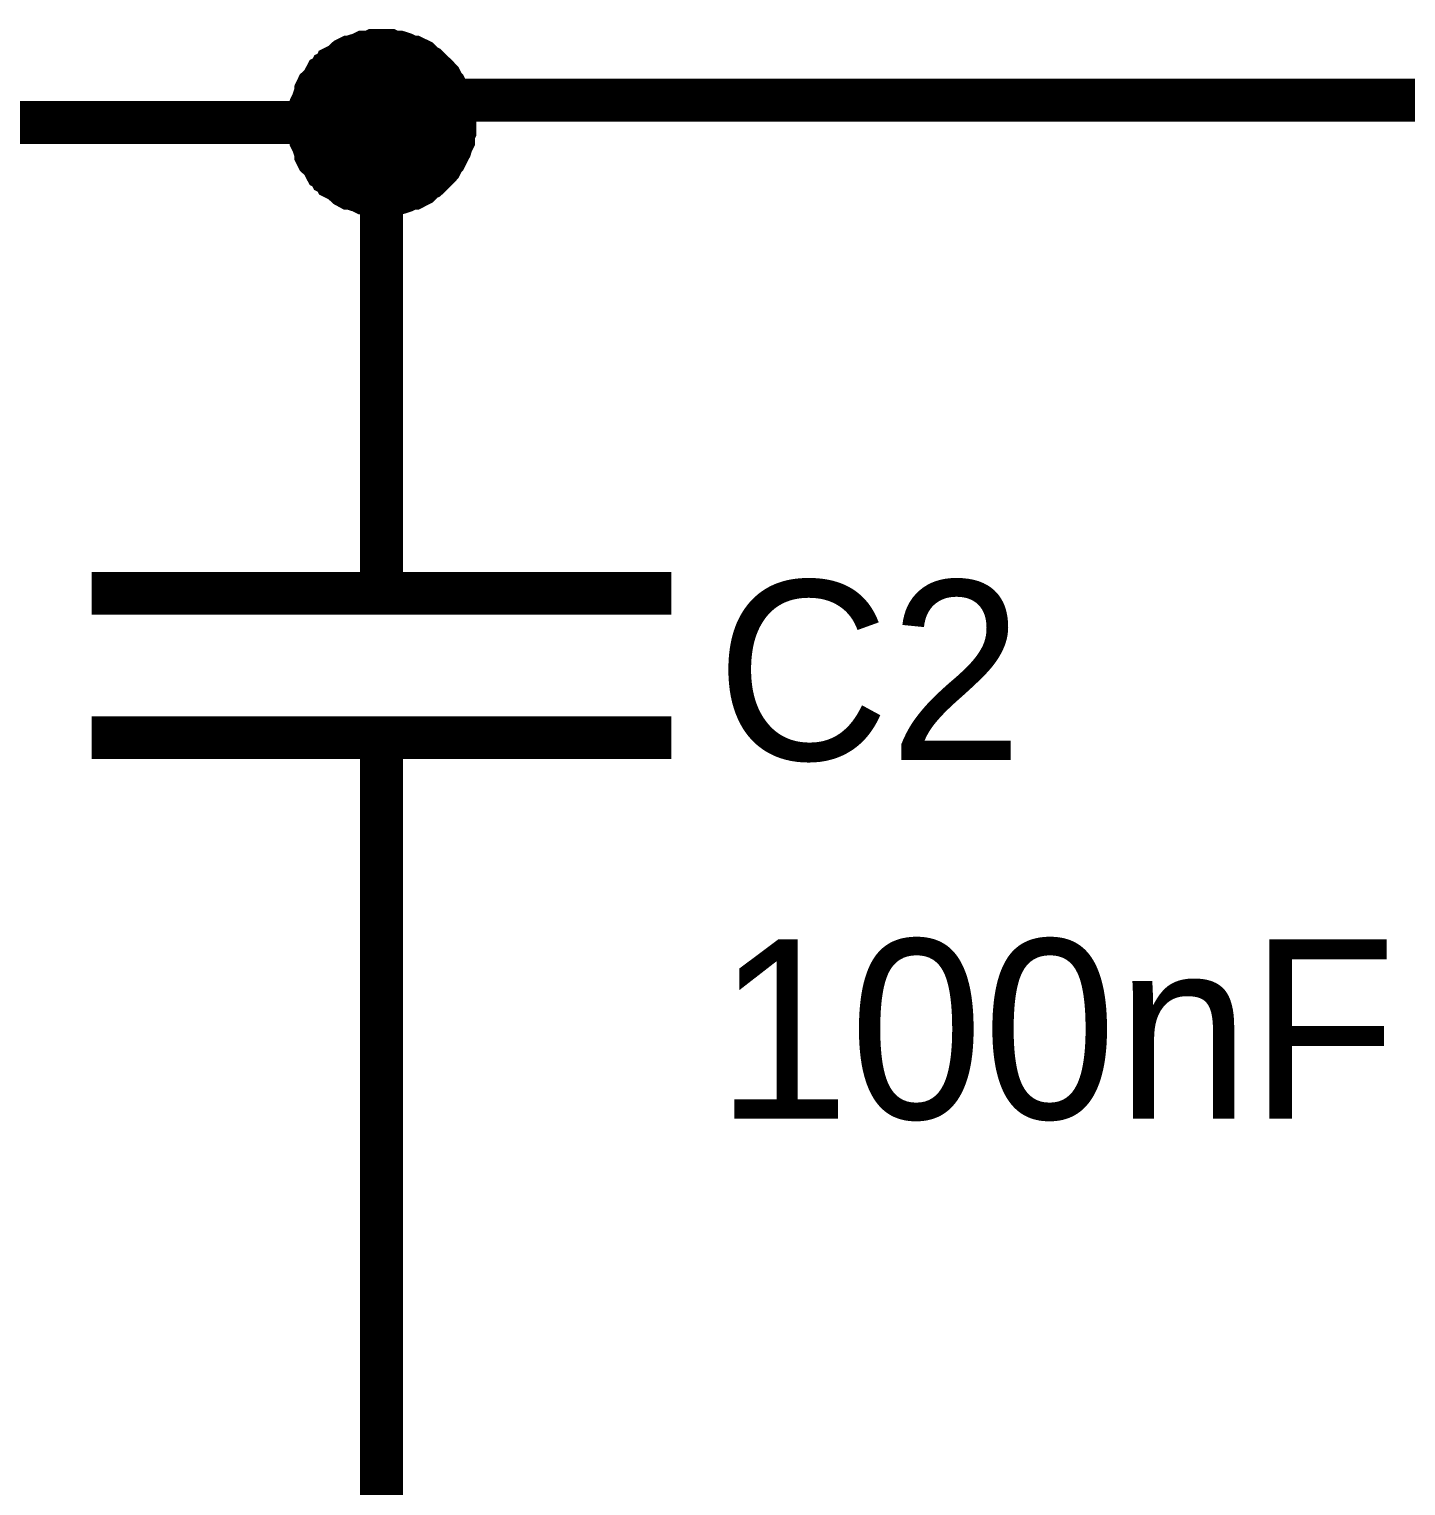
# Model space of a CAD drawing. Header units: millimetres. Extents: x 0 to 394, y 0 to 282.
# Drawn here: x 257.53 to 267.18, y 250.43 to 260.65 of the extents above; entities that cross this region are included whole.
import ezdxf

# ---------------------------------------------------------------- set-up
doc = ezdxf.new("R2010")
doc.units = ezdxf.units.MM
doc.layers.add('Sheet', color=255, linetype='Continuous')

msp = doc.modelspace()

# ---------------------------------------------------------------- linework, layer by layer
at = {"layer": 'Sheet'}
for points, const_width in [([(259.494, 259.995), (259.494, 260.017), (259.494, 260.051), (259.506, 260.073), (259.506, 260.096), (259.506, 260.118), (259.517, 260.141), (259.528, 260.175), (259.539, 260.197), (259.539, 260.219), (259.55, 260.242), (259.562, 260.253), (259.584, 260.276), (259.595, 260.298), (259.607, 260.321), (259.629, 260.332), (259.64, 260.354), (259.663, 260.365), (259.674, 260.388), (259.696, 260.399), (259.719, 260.41), (259.741, 260.433), (259.753, 260.444), (259.775, 260.455), (259.798, 260.455), (259.82, 260.467), (259.854, 260.478), (259.876, 260.489), (259.899, 260.489), (259.921, 260.489), (259.944, 260.5), (259.977, 260.5), (260, 260.5)], 0.3), ([(259.494, 259.995), (259.494, 260.017), (259.494, 260.051), (259.506, 260.073), (259.506, 260.096), (259.506, 260.118), (259.517, 260.141), (259.528, 260.175), (259.539, 260.197), (259.539, 260.219), (259.55, 260.242), (259.562, 260.253), (259.584, 260.276), (259.595, 260.298), (259.607, 260.321), (259.629, 260.332), (259.64, 260.354), (259.663, 260.365), (259.674, 260.388), (259.696, 260.399), (259.719, 260.41), (259.741, 260.433), (259.753, 260.444), (259.775, 260.455), (259.798, 260.455), (259.82, 260.467), (259.854, 260.478), (259.876, 260.489), (259.899, 260.489), (259.921, 260.489), (259.944, 260.5), (259.977, 260.5), (260, 260.5)], 0.3), ([(259.494, 259.995), (259.494, 260.017), (259.494, 260.051), (259.506, 260.073), (259.506, 260.096), (259.506, 260.118), (259.517, 260.141), (259.528, 260.175), (259.539, 260.197), (259.539, 260.219), (259.55, 260.242), (259.562, 260.253), (259.584, 260.276), (259.595, 260.298), (259.607, 260.321), (259.629, 260.332), (259.64, 260.354), (259.663, 260.365), (259.674, 260.388), (259.696, 260.399), (259.719, 260.41), (259.741, 260.433), (259.753, 260.444), (259.775, 260.455), (259.798, 260.455), (259.82, 260.467), (259.854, 260.478), (259.876, 260.489), (259.899, 260.489), (259.921, 260.489), (259.944, 260.5), (259.977, 260.5), (260, 260.5)], 0.3), ([(259.494, 259.995), (259.494, 260.017), (259.494, 260.051), (259.506, 260.073), (259.506, 260.096), (259.506, 260.118), (259.517, 260.141), (259.528, 260.175), (259.539, 260.197), (259.539, 260.219), (259.55, 260.242), (259.562, 260.253), (259.584, 260.276), (259.595, 260.298), (259.607, 260.321), (259.629, 260.332), (259.64, 260.354), (259.663, 260.365), (259.674, 260.388), (259.696, 260.399), (259.719, 260.41), (259.741, 260.433), (259.753, 260.444), (259.775, 260.455), (259.798, 260.455), (259.82, 260.467), (259.854, 260.478), (259.876, 260.489), (259.899, 260.489), (259.921, 260.489), (259.944, 260.5), (259.977, 260.5), (260, 260.5)], 0.3), ([(259.494, 259.995), (259.494, 260.017), (259.494, 260.051), (259.506, 260.073), (259.506, 260.096), (259.506, 260.118), (259.517, 260.141), (259.528, 260.175), (259.539, 260.197), (259.539, 260.219), (259.55, 260.242), (259.562, 260.253), (259.584, 260.276), (259.595, 260.298), (259.607, 260.321), (259.629, 260.332), (259.64, 260.354), (259.663, 260.365), (259.674, 260.388), (259.696, 260.399), (259.719, 260.41), (259.741, 260.433), (259.753, 260.444), (259.775, 260.455), (259.798, 260.455), (259.82, 260.467), (259.854, 260.478), (259.876, 260.489), (259.899, 260.489), (259.921, 260.489), (259.944, 260.5), (259.977, 260.5), (260, 260.5)], 0.3), ([(260, 260.5), (260, 260.5)], 0.3), ([(260, 260.5), (260.022, 260.5), (260.056, 260.5), (260.078, 260.489), (260.101, 260.489), (260.123, 260.489), (260.157, 260.478), (260.179, 260.467), (260.202, 260.455), (260.224, 260.455), (260.247, 260.444), (260.269, 260.433), (260.292, 260.41), (260.303, 260.399), (260.325, 260.388), (260.348, 260.365), (260.359, 260.354), (260.382, 260.332), (260.393, 260.321), (260.415, 260.298), (260.426, 260.276), (260.438, 260.253), (260.449, 260.242), (260.46, 260.219), (260.471, 260.197), (260.483, 260.175), (260.494, 260.141), (260.505, 260.118), (260.505, 260.096), (260.505, 260.073), (260.516, 260.051), (260.516, 260.017), (260.516, 259.995)], 0.3), ([(260, 260.5), (260, 260.5)], 0.3), ([(260, 260.5), (260.022, 260.5), (260.056, 260.5), (260.078, 260.489), (260.101, 260.489), (260.123, 260.489), (260.157, 260.478), (260.179, 260.467), (260.202, 260.455), (260.224, 260.455), (260.247, 260.444), (260.269, 260.433), (260.292, 260.41), (260.303, 260.399), (260.325, 260.388), (260.348, 260.365), (260.359, 260.354), (260.382, 260.332), (260.393, 260.321), (260.415, 260.298), (260.426, 260.276), (260.438, 260.253), (260.449, 260.242), (260.46, 260.219), (260.471, 260.197), (260.483, 260.175), (260.494, 260.141), (260.505, 260.118), (260.505, 260.096), (260.505, 260.073), (260.516, 260.051), (260.516, 260.017), (260.516, 259.995)], 0.3), ([(260, 260.5), (260, 260.5)], 0.3), ([(260, 260.5), (260.022, 260.5), (260.056, 260.5), (260.078, 260.489), (260.101, 260.489), (260.123, 260.489), (260.157, 260.478), (260.179, 260.467), (260.202, 260.455), (260.224, 260.455), (260.247, 260.444), (260.269, 260.433), (260.292, 260.41), (260.303, 260.399), (260.325, 260.388), (260.348, 260.365), (260.359, 260.354), (260.382, 260.332), (260.393, 260.321), (260.415, 260.298), (260.426, 260.276), (260.438, 260.253), (260.449, 260.242), (260.46, 260.219), (260.471, 260.197), (260.483, 260.175), (260.494, 260.141), (260.505, 260.118), (260.505, 260.096), (260.505, 260.073), (260.516, 260.051), (260.516, 260.017), (260.516, 259.995)], 0.3), ([(260, 260.5), (260, 260.5)], 0.3), ([(260, 260.5), (260.022, 260.5), (260.056, 260.5), (260.078, 260.489), (260.101, 260.489), (260.123, 260.489), (260.157, 260.478), (260.179, 260.467), (260.202, 260.455), (260.224, 260.455), (260.247, 260.444), (260.269, 260.433), (260.292, 260.41), (260.303, 260.399), (260.325, 260.388), (260.348, 260.365), (260.359, 260.354), (260.382, 260.332), (260.393, 260.321), (260.415, 260.298), (260.426, 260.276), (260.438, 260.253), (260.449, 260.242), (260.46, 260.219), (260.471, 260.197), (260.483, 260.175), (260.494, 260.141), (260.505, 260.118), (260.505, 260.096), (260.505, 260.073), (260.516, 260.051), (260.516, 260.017), (260.516, 259.995)], 0.3), ([(260, 260.5), (260, 260.5)], 0.3), ([(260, 260.5), (260.022, 260.5), (260.056, 260.5), (260.078, 260.489), (260.101, 260.489), (260.123, 260.489), (260.157, 260.478), (260.179, 260.467), (260.202, 260.455), (260.224, 260.455), (260.247, 260.444), (260.269, 260.433), (260.292, 260.41), (260.303, 260.399), (260.325, 260.388), (260.348, 260.365), (260.359, 260.354), (260.382, 260.332), (260.393, 260.321), (260.415, 260.298), (260.426, 260.276), (260.438, 260.253), (260.449, 260.242), (260.46, 260.219), (260.471, 260.197), (260.483, 260.175), (260.494, 260.141), (260.505, 260.118), (260.505, 260.096), (260.505, 260.073), (260.516, 260.051), (260.516, 260.017), (260.516, 259.995)], 0.3), ([(259.494, 259.995), (259.494, 260.017), (259.494, 260.051), (259.506, 260.073), (259.506, 260.096), (259.506, 260.118), (259.517, 260.141), (259.528, 260.175), (259.539, 260.197), (259.539, 260.219), (259.55, 260.242), (259.562, 260.253), (259.584, 260.276), (259.595, 260.298), (259.607, 260.321), (259.629, 260.332), (259.64, 260.354), (259.663, 260.365), (259.674, 260.388), (259.696, 260.399), (259.719, 260.41), (259.741, 260.433), (259.753, 260.444), (259.775, 260.455), (259.798, 260.455), (259.82, 260.467), (259.854, 260.478), (259.876, 260.489), (259.899, 260.489), (259.921, 260.489), (259.944, 260.5), (259.977, 260.5), (260, 260.5)], 0.0991), ([(259.494, 259.995), (259.494, 260.017), (259.494, 260.051), (259.506, 260.073), (259.506, 260.096), (259.506, 260.118), (259.517, 260.141), (259.528, 260.175), (259.539, 260.197), (259.539, 260.219), (259.55, 260.242), (259.562, 260.253), (259.584, 260.276), (259.595, 260.298), (259.607, 260.321), (259.629, 260.332), (259.64, 260.354), (259.663, 260.365), (259.674, 260.388), (259.696, 260.399), (259.719, 260.41), (259.741, 260.433), (259.753, 260.444), (259.775, 260.455), (259.798, 260.455), (259.82, 260.467), (259.854, 260.478), (259.876, 260.489), (259.899, 260.489), (259.921, 260.489), (259.944, 260.5), (259.977, 260.5), (260, 260.5)], 0.0991), ([(259.494, 259.995), (259.494, 260.017), (259.494, 260.051), (259.506, 260.073), (259.506, 260.096), (259.506, 260.118), (259.517, 260.141), (259.528, 260.175), (259.539, 260.197), (259.539, 260.219), (259.55, 260.242), (259.562, 260.253), (259.584, 260.276), (259.595, 260.298), (259.607, 260.321), (259.629, 260.332), (259.64, 260.354), (259.663, 260.365), (259.674, 260.388), (259.696, 260.399), (259.719, 260.41), (259.741, 260.433), (259.753, 260.444), (259.775, 260.455), (259.798, 260.455), (259.82, 260.467), (259.854, 260.478), (259.876, 260.489), (259.899, 260.489), (259.921, 260.489), (259.944, 260.5), (259.977, 260.5), (260, 260.5)], 0.0991), ([(259.494, 259.995), (259.494, 260.017), (259.494, 260.051), (259.506, 260.073), (259.506, 260.096), (259.506, 260.118), (259.517, 260.141), (259.528, 260.175), (259.539, 260.197), (259.539, 260.219), (259.55, 260.242), (259.562, 260.253), (259.584, 260.276), (259.595, 260.298), (259.607, 260.321), (259.629, 260.332), (259.64, 260.354), (259.663, 260.365), (259.674, 260.388), (259.696, 260.399), (259.719, 260.41), (259.741, 260.433), (259.753, 260.444), (259.775, 260.455), (259.798, 260.455), (259.82, 260.467), (259.854, 260.478), (259.876, 260.489), (259.899, 260.489), (259.921, 260.489), (259.944, 260.5), (259.977, 260.5), (260, 260.5)], 0.0991), ([(259.494, 259.995), (259.494, 260.017), (259.494, 260.051), (259.506, 260.073), (259.506, 260.096), (259.506, 260.118), (259.517, 260.141), (259.528, 260.175), (259.539, 260.197), (259.539, 260.219), (259.55, 260.242), (259.562, 260.253), (259.584, 260.276), (259.595, 260.298), (259.607, 260.321), (259.629, 260.332), (259.64, 260.354), (259.663, 260.365), (259.674, 260.388), (259.696, 260.399), (259.719, 260.41), (259.741, 260.433), (259.753, 260.444), (259.775, 260.455), (259.798, 260.455), (259.82, 260.467), (259.854, 260.478), (259.876, 260.489), (259.899, 260.489), (259.921, 260.489), (259.944, 260.5), (259.977, 260.5), (260, 260.5)], 0.0991), ([(260, 260.5), (260, 260.5)], 0.0991), ([(260, 260.5), (260.022, 260.5), (260.056, 260.5), (260.078, 260.489), (260.101, 260.489), (260.123, 260.489), (260.157, 260.478), (260.179, 260.467), (260.202, 260.455), (260.224, 260.455), (260.247, 260.444), (260.269, 260.433), (260.292, 260.41), (260.303, 260.399), (260.325, 260.388), (260.348, 260.365), (260.359, 260.354), (260.382, 260.332), (260.393, 260.321), (260.415, 260.298), (260.426, 260.276), (260.438, 260.253), (260.449, 260.242), (260.46, 260.219), (260.471, 260.197), (260.483, 260.175), (260.494, 260.141), (260.505, 260.118), (260.505, 260.096), (260.505, 260.073), (260.516, 260.051), (260.516, 260.017), (260.516, 259.995)], 0.0991), ([(260, 260.5), (260, 260.5)], 0.0991), ([(260, 260.5), (260.022, 260.5), (260.056, 260.5), (260.078, 260.489), (260.101, 260.489), (260.123, 260.489), (260.157, 260.478), (260.179, 260.467), (260.202, 260.455), (260.224, 260.455), (260.247, 260.444), (260.269, 260.433), (260.292, 260.41), (260.303, 260.399), (260.325, 260.388), (260.348, 260.365), (260.359, 260.354), (260.382, 260.332), (260.393, 260.321), (260.415, 260.298), (260.426, 260.276), (260.438, 260.253), (260.449, 260.242), (260.46, 260.219), (260.471, 260.197), (260.483, 260.175), (260.494, 260.141), (260.505, 260.118), (260.505, 260.096), (260.505, 260.073), (260.516, 260.051), (260.516, 260.017), (260.516, 259.995)], 0.0991), ([(260, 260.5), (260, 260.5)], 0.0991), ([(260, 260.5), (260.022, 260.5), (260.056, 260.5), (260.078, 260.489), (260.101, 260.489), (260.123, 260.489), (260.157, 260.478), (260.179, 260.467), (260.202, 260.455), (260.224, 260.455), (260.247, 260.444), (260.269, 260.433), (260.292, 260.41), (260.303, 260.399), (260.325, 260.388), (260.348, 260.365), (260.359, 260.354), (260.382, 260.332), (260.393, 260.321), (260.415, 260.298), (260.426, 260.276), (260.438, 260.253), (260.449, 260.242), (260.46, 260.219), (260.471, 260.197), (260.483, 260.175), (260.494, 260.141), (260.505, 260.118), (260.505, 260.096), (260.505, 260.073), (260.516, 260.051), (260.516, 260.017), (260.516, 259.995)], 0.0991), ([(260, 260.5), (260, 260.5)], 0.0991), ([(260, 260.5), (260.022, 260.5), (260.056, 260.5), (260.078, 260.489), (260.101, 260.489), (260.123, 260.489), (260.157, 260.478), (260.179, 260.467), (260.202, 260.455), (260.224, 260.455), (260.247, 260.444), (260.269, 260.433), (260.292, 260.41), (260.303, 260.399), (260.325, 260.388), (260.348, 260.365), (260.359, 260.354), (260.382, 260.332), (260.393, 260.321), (260.415, 260.298), (260.426, 260.276), (260.438, 260.253), (260.449, 260.242), (260.46, 260.219), (260.471, 260.197), (260.483, 260.175), (260.494, 260.141), (260.505, 260.118), (260.505, 260.096), (260.505, 260.073), (260.516, 260.051), (260.516, 260.017), (260.516, 259.995)], 0.0991), ([(260, 260.5), (260, 260.5)], 0.0991), ([(260, 260.5), (260.022, 260.5), (260.056, 260.5), (260.078, 260.489), (260.101, 260.489), (260.123, 260.489), (260.157, 260.478), (260.179, 260.467), (260.202, 260.455), (260.224, 260.455), (260.247, 260.444), (260.269, 260.433), (260.292, 260.41), (260.303, 260.399), (260.325, 260.388), (260.348, 260.365), (260.359, 260.354), (260.382, 260.332), (260.393, 260.321), (260.415, 260.298), (260.426, 260.276), (260.438, 260.253), (260.449, 260.242), (260.46, 260.219), (260.471, 260.197), (260.483, 260.175), (260.494, 260.141), (260.505, 260.118), (260.505, 260.096), (260.505, 260.073), (260.516, 260.051), (260.516, 260.017), (260.516, 259.995)], 0.0991), ([(275.004, 260.152), (260, 260.152), (260, 259.995), (250.004, 259.995), (250.004, 260.096), (233.686, 260.096), (233.686, 259.579), (233.181, 259.579)], 0.3), ([(260, 259.489), (259.977, 259.489), (259.944, 259.489), (259.921, 259.501), (259.899, 259.501), (259.876, 259.501), (259.854, 259.512), (259.82, 259.523), (259.798, 259.534), (259.775, 259.534), (259.753, 259.546), (259.741, 259.557), (259.719, 259.579), (259.696, 259.591), (259.674, 259.602), (259.663, 259.624), (259.64, 259.635), (259.629, 259.658), (259.607, 259.669), (259.595, 259.692), (259.584, 259.714), (259.562, 259.737), (259.55, 259.748), (259.539, 259.77), (259.539, 259.793), (259.528, 259.815), (259.517, 259.849), (259.506, 259.871), (259.506, 259.894), (259.506, 259.916), (259.494, 259.939), (259.494, 259.972), (259.494, 259.995)], 0.3), ([(259.494, 259.995), (259.494, 259.995)], 0.3), ([(260, 259.489), (259.977, 259.489), (259.944, 259.489), (259.921, 259.501), (259.899, 259.501), (259.876, 259.501), (259.854, 259.512), (259.82, 259.523), (259.798, 259.534), (259.775, 259.534), (259.753, 259.546), (259.741, 259.557), (259.719, 259.579), (259.696, 259.591), (259.674, 259.602), (259.663, 259.624), (259.64, 259.635), (259.629, 259.658), (259.607, 259.669), (259.595, 259.692), (259.584, 259.714), (259.562, 259.737), (259.55, 259.748), (259.539, 259.77), (259.539, 259.793), (259.528, 259.815), (259.517, 259.849), (259.506, 259.871), (259.506, 259.894), (259.506, 259.916), (259.494, 259.939), (259.494, 259.972), (259.494, 259.995)], 0.3), ([(259.494, 259.995), (259.494, 259.995)], 0.3), ([(260, 259.489), (259.977, 259.489), (259.944, 259.489), (259.921, 259.501), (259.899, 259.501), (259.876, 259.501), (259.854, 259.512), (259.82, 259.523), (259.798, 259.534), (259.775, 259.534), (259.753, 259.546), (259.741, 259.557), (259.719, 259.579), (259.696, 259.591), (259.674, 259.602), (259.663, 259.624), (259.64, 259.635), (259.629, 259.658), (259.607, 259.669), (259.595, 259.692), (259.584, 259.714), (259.562, 259.737), (259.55, 259.748), (259.539, 259.77), (259.539, 259.793), (259.528, 259.815), (259.517, 259.849), (259.506, 259.871), (259.506, 259.894), (259.506, 259.916), (259.494, 259.939), (259.494, 259.972), (259.494, 259.995)], 0.3), ([(259.494, 259.995), (259.494, 259.995)], 0.3), ([(260, 259.489), (259.977, 259.489), (259.944, 259.489), (259.921, 259.501), (259.899, 259.501), (259.876, 259.501), (259.854, 259.512), (259.82, 259.523), (259.798, 259.534), (259.775, 259.534), (259.753, 259.546), (259.741, 259.557), (259.719, 259.579), (259.696, 259.591), (259.674, 259.602), (259.663, 259.624), (259.64, 259.635), (259.629, 259.658), (259.607, 259.669), (259.595, 259.692), (259.584, 259.714), (259.562, 259.737), (259.55, 259.748), (259.539, 259.77), (259.539, 259.793), (259.528, 259.815), (259.517, 259.849), (259.506, 259.871), (259.506, 259.894), (259.506, 259.916), (259.494, 259.939), (259.494, 259.972), (259.494, 259.995)], 0.3), ([(259.494, 259.995), (259.494, 259.995)], 0.3), ([(260, 259.489), (259.977, 259.489), (259.944, 259.489), (259.921, 259.501), (259.899, 259.501), (259.876, 259.501), (259.854, 259.512), (259.82, 259.523), (259.798, 259.534), (259.775, 259.534), (259.753, 259.546), (259.741, 259.557), (259.719, 259.579), (259.696, 259.591), (259.674, 259.602), (259.663, 259.624), (259.64, 259.635), (259.629, 259.658), (259.607, 259.669), (259.595, 259.692), (259.584, 259.714), (259.562, 259.737), (259.55, 259.748), (259.539, 259.77), (259.539, 259.793), (259.528, 259.815), (259.517, 259.849), (259.506, 259.871), (259.506, 259.894), (259.506, 259.916), (259.494, 259.939), (259.494, 259.972), (259.494, 259.995)], 0.3), ([(259.494, 259.995), (259.494, 259.995)], 0.3), ([(260.516, 259.995), (260.516, 259.972), (260.516, 259.939), (260.505, 259.916), (260.505, 259.894), (260.505, 259.871), (260.494, 259.849), (260.483, 259.815), (260.471, 259.793), (260.46, 259.77), (260.449, 259.748), (260.438, 259.737), (260.426, 259.714), (260.415, 259.692), (260.393, 259.669), (260.382, 259.658), (260.359, 259.635), (260.348, 259.624), (260.325, 259.602), (260.303, 259.591), (260.292, 259.579), (260.269, 259.557), (260.247, 259.546), (260.224, 259.534), (260.202, 259.534), (260.179, 259.523), (260.157, 259.512), (260.123, 259.501), (260.101, 259.501), (260.078, 259.501), (260.056, 259.489), (260.022, 259.489), (260, 259.489)], 0.3), ([(260, 257.457), (260, 259.995)], 0.3), ([(260.516, 259.995), (260.516, 259.972), (260.516, 259.939), (260.505, 259.916), (260.505, 259.894), (260.505, 259.871), (260.494, 259.849), (260.483, 259.815), (260.471, 259.793), (260.46, 259.77), (260.449, 259.748), (260.438, 259.737), (260.426, 259.714), (260.415, 259.692), (260.393, 259.669), (260.382, 259.658), (260.359, 259.635), (260.348, 259.624), (260.325, 259.602), (260.303, 259.591), (260.292, 259.579), (260.269, 259.557), (260.247, 259.546), (260.224, 259.534), (260.202, 259.534), (260.179, 259.523), (260.157, 259.512), (260.123, 259.501), (260.101, 259.501), (260.078, 259.501), (260.056, 259.489), (260.022, 259.489), (260, 259.489)], 0.3), ([(260.516, 259.995), (260.516, 259.972), (260.516, 259.939), (260.505, 259.916), (260.505, 259.894), (260.505, 259.871), (260.494, 259.849), (260.483, 259.815), (260.471, 259.793), (260.46, 259.77), (260.449, 259.748), (260.438, 259.737), (260.426, 259.714), (260.415, 259.692), (260.393, 259.669), (260.382, 259.658), (260.359, 259.635), (260.348, 259.624), (260.325, 259.602), (260.303, 259.591), (260.292, 259.579), (260.269, 259.557), (260.247, 259.546), (260.224, 259.534), (260.202, 259.534), (260.179, 259.523), (260.157, 259.512), (260.123, 259.501), (260.101, 259.501), (260.078, 259.501), (260.056, 259.489), (260.022, 259.489), (260, 259.489)], 0.3), ([(260.516, 259.995), (260.516, 259.972), (260.516, 259.939), (260.505, 259.916), (260.505, 259.894), (260.505, 259.871), (260.494, 259.849), (260.483, 259.815), (260.471, 259.793), (260.46, 259.77), (260.449, 259.748), (260.438, 259.737), (260.426, 259.714), (260.415, 259.692), (260.393, 259.669), (260.382, 259.658), (260.359, 259.635), (260.348, 259.624), (260.325, 259.602), (260.303, 259.591), (260.292, 259.579), (260.269, 259.557), (260.247, 259.546), (260.224, 259.534), (260.202, 259.534), (260.179, 259.523), (260.157, 259.512), (260.123, 259.501), (260.101, 259.501), (260.078, 259.501), (260.056, 259.489), (260.022, 259.489), (260, 259.489)], 0.3), ([(260.516, 259.995), (260.516, 259.972), (260.516, 259.939), (260.505, 259.916), (260.505, 259.894), (260.505, 259.871), (260.494, 259.849), (260.483, 259.815), (260.471, 259.793), (260.46, 259.77), (260.449, 259.748), (260.438, 259.737), (260.426, 259.714), (260.415, 259.692), (260.393, 259.669), (260.382, 259.658), (260.359, 259.635), (260.348, 259.624), (260.325, 259.602), (260.303, 259.591), (260.292, 259.579), (260.269, 259.557), (260.247, 259.546), (260.224, 259.534), (260.202, 259.534), (260.179, 259.523), (260.157, 259.512), (260.123, 259.501), (260.101, 259.501), (260.078, 259.501), (260.056, 259.489), (260.022, 259.489), (260, 259.489)], 0.3), ([(260.516, 259.995), (260.516, 259.995), (260.516, 259.995), (260.516, 259.995), (260.516, 259.995), (260.516, 259.995), (260.516, 259.995), (260.516, 259.995), (260.516, 259.995), (260.516, 259.995), (260.516, 259.995), (260.516, 259.995), (260.516, 259.995), (260.516, 259.995), (260.516, 259.995), (260.516, 259.995), (260.516, 259.995), (260.516, 259.995), (260.516, 259.995), (260.516, 259.995), (260.516, 259.995), (260.516, 259.995), (260.516, 259.995), (260.516, 259.995), (260.516, 259.995), (260.516, 259.995), (260.516, 259.995), (260.516, 259.995), (260.516, 259.995), (260.516, 259.995), (260.516, 259.995), (260.516, 259.995), (260.516, 259.995)], 0.3), ([(260.516, 259.995), (260.516, 259.995)], 0.3), ([(260.516, 259.995), (260.516, 259.995), (260.516, 259.995), (260.516, 259.995), (260.516, 259.995), (260.516, 259.995), (260.516, 259.995), (260.516, 259.995), (260.516, 259.995), (260.516, 259.995), (260.516, 259.995), (260.516, 259.995), (260.516, 259.995), (260.516, 259.995), (260.516, 259.995), (260.516, 259.995), (260.516, 259.995), (260.516, 259.995), (260.516, 259.995), (260.516, 259.995), (260.516, 259.995), (260.516, 259.995), (260.516, 259.995), (260.516, 259.995), (260.516, 259.995), (260.516, 259.995), (260.516, 259.995), (260.516, 259.995), (260.516, 259.995), (260.516, 259.995), (260.516, 259.995), (260.516, 259.995), (260.516, 259.995)], 0.3), ([(260.516, 259.995), (260.516, 259.995)], 0.3), ([(260.516, 259.995), (260.516, 259.995), (260.516, 259.995), (260.516, 259.995), (260.516, 259.995), (260.516, 259.995), (260.516, 259.995), (260.516, 259.995), (260.516, 259.995), (260.516, 259.995), (260.516, 259.995), (260.516, 259.995), (260.516, 259.995), (260.516, 259.995), (260.516, 259.995), (260.516, 259.995), (260.516, 259.995), (260.516, 259.995), (260.516, 259.995), (260.516, 259.995), (260.516, 259.995), (260.516, 259.995), (260.516, 259.995), (260.516, 259.995), (260.516, 259.995), (260.516, 259.995), (260.516, 259.995), (260.516, 259.995), (260.516, 259.995), (260.516, 259.995), (260.516, 259.995), (260.516, 259.995), (260.516, 259.995)], 0.3), ([(260.516, 259.995), (260.516, 259.995)], 0.3), ([(260.516, 259.995), (260.516, 259.995), (260.516, 259.995), (260.516, 259.995), (260.516, 259.995), (260.516, 259.995), (260.516, 259.995), (260.516, 259.995), (260.516, 259.995), (260.516, 259.995), (260.516, 259.995), (260.516, 259.995), (260.516, 259.995), (260.516, 259.995), (260.516, 259.995), (260.516, 259.995), (260.516, 259.995), (260.516, 259.995), (260.516, 259.995), (260.516, 259.995), (260.516, 259.995), (260.516, 259.995), (260.516, 259.995), (260.516, 259.995), (260.516, 259.995), (260.516, 259.995), (260.516, 259.995), (260.516, 259.995), (260.516, 259.995), (260.516, 259.995), (260.516, 259.995), (260.516, 259.995), (260.516, 259.995)], 0.3), ([(260.516, 259.995), (260.516, 259.995)], 0.3), ([(260.516, 259.995), (260.516, 259.995), (260.516, 259.995), (260.516, 259.995), (260.516, 259.995), (260.516, 259.995), (260.516, 259.995), (260.516, 259.995), (260.516, 259.995), (260.516, 259.995), (260.516, 259.995), (260.516, 259.995), (260.516, 259.995), (260.516, 259.995), (260.516, 259.995), (260.516, 259.995), (260.516, 259.995), (260.516, 259.995), (260.516, 259.995), (260.516, 259.995), (260.516, 259.995), (260.516, 259.995), (260.516, 259.995), (260.516, 259.995), (260.516, 259.995), (260.516, 259.995), (260.516, 259.995), (260.516, 259.995), (260.516, 259.995), (260.516, 259.995), (260.516, 259.995), (260.516, 259.995), (260.516, 259.995)], 0.3), ([(260.516, 259.995), (260.516, 259.995)], 0.3), ([(260, 259.489), (259.977, 259.489), (259.944, 259.489), (259.921, 259.501), (259.899, 259.501), (259.876, 259.501), (259.854, 259.512), (259.82, 259.523), (259.798, 259.534), (259.775, 259.534), (259.753, 259.546), (259.741, 259.557), (259.719, 259.579), (259.696, 259.591), (259.674, 259.602), (259.663, 259.624), (259.64, 259.635), (259.629, 259.658), (259.607, 259.669), (259.595, 259.692), (259.584, 259.714), (259.562, 259.737), (259.55, 259.748), (259.539, 259.77), (259.539, 259.793), (259.528, 259.815), (259.517, 259.849), (259.506, 259.871), (259.506, 259.894), (259.506, 259.916), (259.494, 259.939), (259.494, 259.972), (259.494, 259.995)], 0.0991), ([(259.494, 259.995), (259.494, 259.995)], 0.0991), ([(260, 259.489), (259.977, 259.489), (259.944, 259.489), (259.921, 259.501), (259.899, 259.501), (259.876, 259.501), (259.854, 259.512), (259.82, 259.523), (259.798, 259.534), (259.775, 259.534), (259.753, 259.546), (259.741, 259.557), (259.719, 259.579), (259.696, 259.591), (259.674, 259.602), (259.663, 259.624), (259.64, 259.635), (259.629, 259.658), (259.607, 259.669), (259.595, 259.692), (259.584, 259.714), (259.562, 259.737), (259.55, 259.748), (259.539, 259.77), (259.539, 259.793), (259.528, 259.815), (259.517, 259.849), (259.506, 259.871), (259.506, 259.894), (259.506, 259.916), (259.494, 259.939), (259.494, 259.972), (259.494, 259.995)], 0.0991), ([(259.494, 259.995), (259.494, 259.995)], 0.0991), ([(260, 259.489), (259.977, 259.489), (259.944, 259.489), (259.921, 259.501), (259.899, 259.501), (259.876, 259.501), (259.854, 259.512), (259.82, 259.523), (259.798, 259.534), (259.775, 259.534), (259.753, 259.546), (259.741, 259.557), (259.719, 259.579), (259.696, 259.591), (259.674, 259.602), (259.663, 259.624), (259.64, 259.635), (259.629, 259.658), (259.607, 259.669), (259.595, 259.692), (259.584, 259.714), (259.562, 259.737), (259.55, 259.748), (259.539, 259.77), (259.539, 259.793), (259.528, 259.815), (259.517, 259.849), (259.506, 259.871), (259.506, 259.894), (259.506, 259.916), (259.494, 259.939), (259.494, 259.972), (259.494, 259.995)], 0.0991), ([(259.494, 259.995), (259.494, 259.995)], 0.0991), ([(260, 259.489), (259.977, 259.489), (259.944, 259.489), (259.921, 259.501), (259.899, 259.501), (259.876, 259.501), (259.854, 259.512), (259.82, 259.523), (259.798, 259.534), (259.775, 259.534), (259.753, 259.546), (259.741, 259.557), (259.719, 259.579), (259.696, 259.591), (259.674, 259.602), (259.663, 259.624), (259.64, 259.635), (259.629, 259.658), (259.607, 259.669), (259.595, 259.692), (259.584, 259.714), (259.562, 259.737), (259.55, 259.748), (259.539, 259.77), (259.539, 259.793), (259.528, 259.815), (259.517, 259.849), (259.506, 259.871), (259.506, 259.894), (259.506, 259.916), (259.494, 259.939), (259.494, 259.972), (259.494, 259.995)], 0.0991), ([(259.494, 259.995), (259.494, 259.995)], 0.0991), ([(260, 259.489), (259.977, 259.489), (259.944, 259.489), (259.921, 259.501), (259.899, 259.501), (259.876, 259.501), (259.854, 259.512), (259.82, 259.523), (259.798, 259.534), (259.775, 259.534), (259.753, 259.546), (259.741, 259.557), (259.719, 259.579), (259.696, 259.591), (259.674, 259.602), (259.663, 259.624), (259.64, 259.635), (259.629, 259.658), (259.607, 259.669), (259.595, 259.692), (259.584, 259.714), (259.562, 259.737), (259.55, 259.748), (259.539, 259.77), (259.539, 259.793), (259.528, 259.815), (259.517, 259.849), (259.506, 259.871), (259.506, 259.894), (259.506, 259.916), (259.494, 259.939), (259.494, 259.972), (259.494, 259.995)], 0.0991), ([(259.494, 259.995), (259.494, 259.995)], 0.0991), ([(260.516, 259.995), (260.516, 259.972), (260.516, 259.939), (260.505, 259.916), (260.505, 259.894), (260.505, 259.871), (260.494, 259.849), (260.483, 259.815), (260.471, 259.793), (260.46, 259.77), (260.449, 259.748), (260.438, 259.737), (260.426, 259.714), (260.415, 259.692), (260.393, 259.669), (260.382, 259.658), (260.359, 259.635), (260.348, 259.624), (260.325, 259.602), (260.303, 259.591), (260.292, 259.579), (260.269, 259.557), (260.247, 259.546), (260.224, 259.534), (260.202, 259.534), (260.179, 259.523), (260.157, 259.512), (260.123, 259.501), (260.101, 259.501), (260.078, 259.501), (260.056, 259.489), (260.022, 259.489), (260, 259.489)], 0.0991), ([(260.516, 259.995), (260.516, 259.972), (260.516, 259.939), (260.505, 259.916), (260.505, 259.894), (260.505, 259.871), (260.494, 259.849), (260.483, 259.815), (260.471, 259.793), (260.46, 259.77), (260.449, 259.748), (260.438, 259.737), (260.426, 259.714), (260.415, 259.692), (260.393, 259.669), (260.382, 259.658), (260.359, 259.635), (260.348, 259.624), (260.325, 259.602), (260.303, 259.591), (260.292, 259.579), (260.269, 259.557), (260.247, 259.546), (260.224, 259.534), (260.202, 259.534), (260.179, 259.523), (260.157, 259.512), (260.123, 259.501), (260.101, 259.501), (260.078, 259.501), (260.056, 259.489), (260.022, 259.489), (260, 259.489)], 0.0991), ([(260.516, 259.995), (260.516, 259.972), (260.516, 259.939), (260.505, 259.916), (260.505, 259.894), (260.505, 259.871), (260.494, 259.849), (260.483, 259.815), (260.471, 259.793), (260.46, 259.77), (260.449, 259.748), (260.438, 259.737), (260.426, 259.714), (260.415, 259.692), (260.393, 259.669), (260.382, 259.658), (260.359, 259.635), (260.348, 259.624), (260.325, 259.602), (260.303, 259.591), (260.292, 259.579), (260.269, 259.557), (260.247, 259.546), (260.224, 259.534), (260.202, 259.534), (260.179, 259.523), (260.157, 259.512), (260.123, 259.501), (260.101, 259.501), (260.078, 259.501), (260.056, 259.489), (260.022, 259.489), (260, 259.489)], 0.0991), ([(260.516, 259.995), (260.516, 259.972), (260.516, 259.939), (260.505, 259.916), (260.505, 259.894), (260.505, 259.871), (260.494, 259.849), (260.483, 259.815), (260.471, 259.793), (260.46, 259.77), (260.449, 259.748), (260.438, 259.737), (260.426, 259.714), (260.415, 259.692), (260.393, 259.669), (260.382, 259.658), (260.359, 259.635), (260.348, 259.624), (260.325, 259.602), (260.303, 259.591), (260.292, 259.579), (260.269, 259.557), (260.247, 259.546), (260.224, 259.534), (260.202, 259.534), (260.179, 259.523), (260.157, 259.512), (260.123, 259.501), (260.101, 259.501), (260.078, 259.501), (260.056, 259.489), (260.022, 259.489), (260, 259.489)], 0.0991), ([(260.516, 259.995), (260.516, 259.972), (260.516, 259.939), (260.505, 259.916), (260.505, 259.894), (260.505, 259.871), (260.494, 259.849), (260.483, 259.815), (260.471, 259.793), (260.46, 259.77), (260.449, 259.748), (260.438, 259.737), (260.426, 259.714), (260.415, 259.692), (260.393, 259.669), (260.382, 259.658), (260.359, 259.635), (260.348, 259.624), (260.325, 259.602), (260.303, 259.591), (260.292, 259.579), (260.269, 259.557), (260.247, 259.546), (260.224, 259.534), (260.202, 259.534), (260.179, 259.523), (260.157, 259.512), (260.123, 259.501), (260.101, 259.501), (260.078, 259.501), (260.056, 259.489), (260.022, 259.489), (260, 259.489)], 0.0991), ([(260.516, 259.995), (260.516, 259.995), (260.516, 259.995), (260.516, 259.995), (260.516, 259.995), (260.516, 259.995), (260.516, 259.995), (260.516, 259.995), (260.516, 259.995), (260.516, 259.995), (260.516, 259.995), (260.516, 259.995), (260.516, 259.995), (260.516, 259.995), (260.516, 259.995), (260.516, 259.995), (260.516, 259.995), (260.516, 259.995), (260.516, 259.995), (260.516, 259.995), (260.516, 259.995), (260.516, 259.995), (260.516, 259.995), (260.516, 259.995), (260.516, 259.995), (260.516, 259.995), (260.516, 259.995), (260.516, 259.995), (260.516, 259.995), (260.516, 259.995), (260.516, 259.995), (260.516, 259.995), (260.516, 259.995)], 0.0991), ([(260.516, 259.995), (260.516, 259.995)], 0.0991), ([(260.516, 259.995), (260.516, 259.995), (260.516, 259.995), (260.516, 259.995), (260.516, 259.995), (260.516, 259.995), (260.516, 259.995), (260.516, 259.995), (260.516, 259.995), (260.516, 259.995), (260.516, 259.995), (260.516, 259.995), (260.516, 259.995), (260.516, 259.995), (260.516, 259.995), (260.516, 259.995), (260.516, 259.995), (260.516, 259.995), (260.516, 259.995), (260.516, 259.995), (260.516, 259.995), (260.516, 259.995), (260.516, 259.995), (260.516, 259.995), (260.516, 259.995), (260.516, 259.995), (260.516, 259.995), (260.516, 259.995), (260.516, 259.995), (260.516, 259.995), (260.516, 259.995), (260.516, 259.995), (260.516, 259.995)], 0.0991), ([(260.516, 259.995), (260.516, 259.995)], 0.0991), ([(260.516, 259.995), (260.516, 259.995), (260.516, 259.995), (260.516, 259.995), (260.516, 259.995), (260.516, 259.995), (260.516, 259.995), (260.516, 259.995), (260.516, 259.995), (260.516, 259.995), (260.516, 259.995), (260.516, 259.995), (260.516, 259.995), (260.516, 259.995), (260.516, 259.995), (260.516, 259.995), (260.516, 259.995), (260.516, 259.995), (260.516, 259.995), (260.516, 259.995), (260.516, 259.995), (260.516, 259.995), (260.516, 259.995), (260.516, 259.995), (260.516, 259.995), (260.516, 259.995), (260.516, 259.995), (260.516, 259.995), (260.516, 259.995), (260.516, 259.995), (260.516, 259.995), (260.516, 259.995), (260.516, 259.995)], 0.0991), ([(260.516, 259.995), (260.516, 259.995)], 0.0991), ([(260.516, 259.995), (260.516, 259.995), (260.516, 259.995), (260.516, 259.995), (260.516, 259.995), (260.516, 259.995), (260.516, 259.995), (260.516, 259.995), (260.516, 259.995), (260.516, 259.995), (260.516, 259.995), (260.516, 259.995), (260.516, 259.995), (260.516, 259.995), (260.516, 259.995), (260.516, 259.995), (260.516, 259.995), (260.516, 259.995), (260.516, 259.995), (260.516, 259.995), (260.516, 259.995), (260.516, 259.995), (260.516, 259.995), (260.516, 259.995), (260.516, 259.995), (260.516, 259.995), (260.516, 259.995), (260.516, 259.995), (260.516, 259.995), (260.516, 259.995), (260.516, 259.995), (260.516, 259.995), (260.516, 259.995)], 0.0991), ([(260.516, 259.995), (260.516, 259.995)], 0.0991), ([(260.516, 259.995), (260.516, 259.995), (260.516, 259.995), (260.516, 259.995), (260.516, 259.995), (260.516, 259.995), (260.516, 259.995), (260.516, 259.995), (260.516, 259.995), (260.516, 259.995), (260.516, 259.995), (260.516, 259.995), (260.516, 259.995), (260.516, 259.995), (260.516, 259.995), (260.516, 259.995), (260.516, 259.995), (260.516, 259.995), (260.516, 259.995), (260.516, 259.995), (260.516, 259.995), (260.516, 259.995), (260.516, 259.995), (260.516, 259.995), (260.516, 259.995), (260.516, 259.995), (260.516, 259.995), (260.516, 259.995), (260.516, 259.995), (260.516, 259.995), (260.516, 259.995), (260.516, 259.995), (260.516, 259.995)], 0.0991), ([(260.516, 259.995), (260.516, 259.995)], 0.0991), ([(260, 257.457), (260, 256.693)], 0.3), ([(257.967, 256.693), (262.032, 256.693)], 0.3), ([(262.032, 255.682), (257.967, 255.682)], 0.3), ([(260, 254.919), (260, 255.682)], 0.3), ([(250.004, 254.919), (250.004, 239.993), (255.002, 239.993), (260, 239.993), (260, 252.38)], 0.3), ([(260, 254.919), (260, 252.38)], 0.3)]:
    msp.add_lwpolyline(points, dxfattribs=dict(at, const_width=const_width))
at = {"layer": 'Sheet', "const_width": 0.508}
msp.add_lwpolyline([(259.746, 260, 1), (260.254, 260, 1)], format="xyb", close=True, dxfattribs=at)

# ---------------------------------------------------------------- texts
at = {"layer": 'Sheet'}
for s, p in [('C2', (262.347, 255.525)), ('100nF', (262.347, 253.009))]:
    msp.add_text(s, height=1.2579, dxfattribs=at).set_placement(p)

doc.saveas('drawing.dxf')
